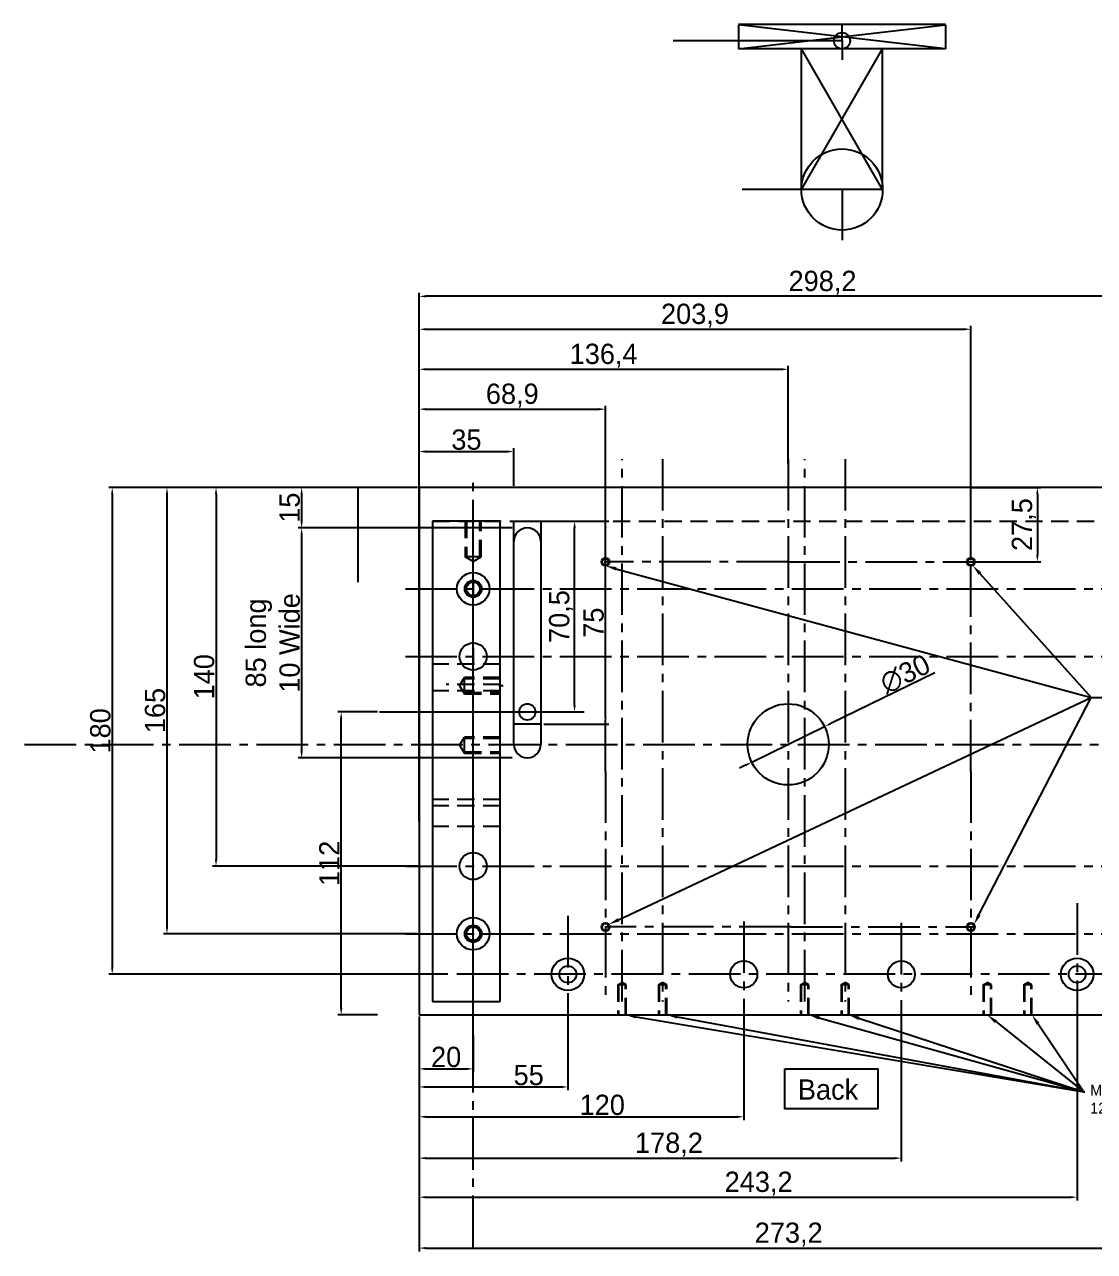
# Model space of a CAD drawing. Header units: millimetres. Extents: x -2438 to 7650, y -2358 to 2460.
# Drawn here: x -1921.8 to -1526.5, y -823.9 to -370.4 of the extents above; entities that cross this region are included whole.
import ezdxf
from ezdxf import colors
from ezdxf.entities.mleader import LeaderData, LeaderLine
from ezdxf.math import Vec2, Vec3

# ---------------------------------------------------------------- set-up
doc = ezdxf.new("R2010")
doc.units = ezdxf.units.MM
doc.linetypes.add('CENTER2', pattern=[28.575, 19.05, -3.175, 3.175, -3.175])
doc.linetypes.add('DASHED2', pattern=[9.525, 6.35, -3.175])
for name, color, linetype in [('Centre', 7, 'CENTER2'), ('Construction', 130, 'Continuous'), ('Dimension', 1, 'Continuous'), ('Hidden small', 140, 'DASHED2')]:
    doc.layers.add(name, color=color, linetype=linetype)
doc.dimstyles.new('ISO-25', dxfattribs={"dimtxt": 7.5, "dimasz": 2.5, "dimexe": 1.25, "dimexo": 0.625, "dimtad": 1, "dimtxsty": 'Standard', "dimcen": 2.5, "dimadec": 0, "dimazin": 0, "dimtfac": 1, "dimtmove": 0, "dimatfit": 3, "dimfxl": 1, "dimarcsym": 0})

# ---------------------------------------------------------------- blocks, each defined once
blk = doc.blocks.new('*D182')
at = {"layer": 'Defpoints', "color": 0, "transparency": 16777216}
for p in [(-1741.03, -556.48), (-1819.44, -641.48), (-1741.03, -641.48)]:
    blk.add_point(p, dxfattribs=at)
at = {"layer": 'Dimension', "color": 0, "lineweight": -2, "transparency": 16777216}
for p, q in [((-1741.66, -556.48), (-1820.69, -556.48)), ((-1819.44, -558.98), (-1819.44, -638.98)), ((-1741.66, -641.48), (-1820.69, -641.48))]:
    blk.add_line(p, q, dxfattribs=at)
at = {"layer": 'Dimension', "color": 0, "transparency": 16777216}
for points in [[(-1819.86, -558.98), (-1819.02, -558.98), (-1819.44, -556.48)], [(-1819.86, -638.98), (-1819.02, -638.98), (-1819.44, -641.48)]]:
    blk.add_solid(points, dxfattribs=at)
at = {"layer": 'Dimension', "color": 0, "transparency": 16777216, "insert": (-1830.07, -598.98), "char_height": 7.5, "attachment_point": 5, "rotation": 90}
blk.add_mtext('85 long\\P10 Wide', dxfattribs=at)
blk = doc.blocks.new('*D183')
at = {"layer": 'Defpoints', "color": 0, "transparency": 16777216}
for p in [(-1776.03, -541.48), (-1819.44, -556.48), (-1741.03, -556.48)]:
    blk.add_point(p, dxfattribs=at)
at = {"layer": 'Dimension', "color": 0, "lineweight": -2, "transparency": 16777216}
for p, q in [((-1776.66, -541.48), (-1820.69, -541.48)), ((-1819.44, -543.98), (-1819.44, -553.98)), ((-1741.66, -556.48), (-1820.69, -556.48))]:
    blk.add_line(p, q, dxfattribs=at)
at = {"layer": 'Dimension', "color": 0, "transparency": 16777216}
for points in [[(-1819.86, -543.98), (-1819.02, -543.98), (-1819.44, -541.48)], [(-1819.86, -553.98), (-1819.02, -553.98), (-1819.44, -556.48)]]:
    blk.add_solid(points, dxfattribs=at)
at = {"layer": 'Dimension', "color": 0, "transparency": 16777216, "insert": (-1823.82, -548.98), "char_height": 7.5, "attachment_point": 5, "rotation": 90}
blk.add_mtext('15', dxfattribs=at)
blk = doc.blocks.new('*D186')
at = {"layer": 'Defpoints', "color": 0, "transparency": 16777216}
for p in [(-1741.03, -528.23), (-1776.03, -541.48), (-1741.03, -541.48)]:
    blk.add_point(p, dxfattribs=at)
at = {"layer": 'Dimension', "color": 0, "lineweight": -2, "transparency": 16777216}
for p, q in [((-1776.03, -540.86), (-1776.03, -526.98)), ((-1773.53, -528.23), (-1743.53, -528.23)), ((-1741.03, -540.86), (-1741.03, -526.98))]:
    blk.add_line(p, q, dxfattribs=at)
at = {"layer": 'Dimension', "color": 0, "transparency": 16777216}
for points in [[(-1773.53, -527.81), (-1773.53, -528.65), (-1776.03, -528.23)], [(-1743.53, -527.81), (-1743.53, -528.65), (-1741.03, -528.23)]]:
    blk.add_solid(points, dxfattribs=at)
at = {"layer": 'Dimension', "color": 0, "transparency": 16777216, "insert": (-1758.53, -523.86), "char_height": 7.5, "attachment_point": 5}
blk.add_mtext('35', dxfattribs=at)
blk = doc.blocks.new('*D187')
at = {"layer": 'Defpoints', "color": 0, "transparency": 16777216}
for p in [(-1707.13, -512.56), (-1776.03, -541.48), (-1707.13, -570.48)]:
    blk.add_point(p, dxfattribs=at)
at = {"layer": 'Dimension', "color": 0, "lineweight": -2, "transparency": 16777216}
for p, q in [((-1776.03, -540.86), (-1776.03, -511.31)), ((-1707.13, -569.86), (-1707.13, -511.31)), ((-1773.53, -512.56), (-1709.63, -512.56))]:
    blk.add_line(p, q, dxfattribs=at)
at = {"layer": 'Dimension', "color": 0, "transparency": 16777216}
for points in [[(-1773.53, -512.15), (-1773.53, -512.98), (-1776.03, -512.56)], [(-1709.63, -512.15), (-1709.63, -512.98), (-1707.13, -512.56)]]:
    blk.add_solid(points, dxfattribs=at)
at = {"layer": 'Dimension', "color": 0, "transparency": 16777216, "insert": (-1741.58, -507.56), "char_height": 7.5, "attachment_point": 5}
blk.add_mtext('68,9', dxfattribs=at)
blk = doc.blocks.new('*D185')
at = {"layer": 'Defpoints', "color": 0, "transparency": 16777216}
for p in [(-1639.63, -497.81), (-1639.63, -533.27), (-1776.03, -665.67)]:
    blk.add_point(p, dxfattribs=at)
at = {"layer": 'Dimension', "color": 0, "lineweight": -2, "transparency": 16777216}
for p, q in [((-1776.03, -665.04), (-1776.03, -496.56)), ((-1773.53, -497.81), (-1642.13, -497.81)), ((-1639.63, -532.65), (-1639.63, -496.56))]:
    blk.add_line(p, q, dxfattribs=at)
at = {"layer": 'Dimension', "color": 0, "transparency": 16777216}
for points in [[(-1773.53, -497.4), (-1773.53, -498.23), (-1776.03, -497.81)], [(-1642.13, -497.4), (-1642.13, -498.23), (-1639.63, -497.81)]]:
    blk.add_solid(points, dxfattribs=at)
at = {"layer": 'Dimension', "color": 0, "transparency": 16777216, "insert": (-1707.83, -492.81), "char_height": 7.5, "attachment_point": 5}
blk.add_mtext('136,4', dxfattribs=at)
blk = doc.blocks.new('*D188')
at = {"layer": 'Defpoints', "color": 0, "transparency": 16777216}
for p in [(-1572.13, -483.01), (-1776.03, -541.48), (-1572.13, -568.98)]:
    blk.add_point(p, dxfattribs=at)
at = {"layer": 'Dimension', "color": 0, "lineweight": -2, "transparency": 16777216}
for p, q in [((-1776.03, -540.86), (-1776.03, -481.76)), ((-1773.53, -483.01), (-1574.63, -483.01)), ((-1572.13, -568.36), (-1572.13, -481.76))]:
    blk.add_line(p, q, dxfattribs=at)
at = {"layer": 'Dimension', "color": 0, "transparency": 16777216}
for points in [[(-1773.53, -482.6), (-1773.53, -483.43), (-1776.03, -483.01)], [(-1574.63, -482.6), (-1574.63, -483.43), (-1572.13, -483.01)]]:
    blk.add_solid(points, dxfattribs=at)
at = {"layer": 'Dimension', "color": 0, "transparency": 16777216, "insert": (-1674.08, -478.01), "char_height": 7.5, "attachment_point": 5}
blk.add_mtext('203,9', dxfattribs=at)
blk = doc.blocks.new('*D190')
at = {"layer": 'Defpoints', "color": 0, "transparency": 16777216}
for p in [(-1776.03, -541.48), (-1851.06, -681.48), (-1776.03, -681.48)]:
    blk.add_point(p, dxfattribs=at)
at = {"layer": 'Dimension', "color": 0, "lineweight": -2, "transparency": 16777216}
for p, q in [((-1776.66, -541.48), (-1852.31, -541.48)), ((-1851.06, -543.98), (-1851.06, -678.98)), ((-1776.66, -681.48), (-1852.31, -681.48))]:
    blk.add_line(p, q, dxfattribs=at)
at = {"layer": 'Dimension', "color": 0, "transparency": 16777216}
for points in [[(-1851.48, -543.98), (-1850.65, -543.98), (-1851.06, -541.48)], [(-1851.48, -678.98), (-1850.65, -678.98), (-1851.06, -681.48)]]:
    blk.add_solid(points, dxfattribs=at)
at = {"layer": 'Dimension', "color": 0, "transparency": 16777216, "insert": (-1855.44, -611.48), "char_height": 7.5, "attachment_point": 5, "rotation": 90}
blk.add_mtext('140', dxfattribs=at)
blk = doc.blocks.new('*D191')
at = {"layer": 'Defpoints', "color": 0, "transparency": 16777216}
for p in [(-1776.03, -541.48), (-1869.19, -706.48), (-1776.03, -706.48)]:
    blk.add_point(p, dxfattribs=at)
at = {"layer": 'Dimension', "color": 0, "lineweight": -2, "transparency": 16777216}
for p, q in [((-1776.66, -541.48), (-1870.44, -541.48)), ((-1869.19, -543.98), (-1869.19, -703.98)), ((-1776.66, -706.48), (-1870.44, -706.48))]:
    blk.add_line(p, q, dxfattribs=at)
at = {"layer": 'Dimension', "color": 0, "transparency": 16777216}
for points in [[(-1869.6, -543.98), (-1868.77, -543.98), (-1869.19, -541.48)], [(-1869.6, -703.98), (-1868.77, -703.98), (-1869.19, -706.48)]]:
    blk.add_solid(points, dxfattribs=at)
at = {"layer": 'Dimension', "color": 0, "transparency": 16777216, "insert": (-1873.56, -623.98), "char_height": 7.5, "attachment_point": 5, "rotation": 90}
blk.add_mtext('165', dxfattribs=at)
blk = doc.blocks.new('*D192')
at = {"layer": 'Defpoints', "color": 0, "transparency": 16777216}
for p in [(-1776.03, -541.48), (-1889.42, -721.48), (-1764.74, -721.48)]:
    blk.add_point(p, dxfattribs=at)
at = {"layer": 'Dimension', "color": 0, "lineweight": -2, "transparency": 16777216}
for p, q in [((-1776.66, -541.48), (-1890.67, -541.48)), ((-1889.42, -543.98), (-1889.42, -718.98)), ((-1765.37, -721.48), (-1890.67, -721.48))]:
    blk.add_line(p, q, dxfattribs=at)
at = {"layer": 'Dimension', "color": 0, "transparency": 16777216}
for points in [[(-1889.84, -543.98), (-1889, -543.98), (-1889.42, -541.48)], [(-1889.84, -718.98), (-1889, -718.98), (-1889.42, -721.48)]]:
    blk.add_solid(points, dxfattribs=at)
at = {"layer": 'Dimension', "color": 0, "transparency": 16777216, "insert": (-1893.79, -631.48), "char_height": 7.5, "attachment_point": 5, "rotation": 90}
blk.add_mtext('180', dxfattribs=at)
blk = doc.blocks.new('*D193')
at = {"layer": 'Defpoints', "color": 0, "transparency": 16777216}
for p in [(-1776.03, -736.48), (-1721.03, -736.48), (-1721.03, -763.12)]:
    blk.add_point(p, dxfattribs=at)
at = {"layer": 'Dimension', "color": 0, "lineweight": -2, "transparency": 16777216}
for p, q in [((-1776.03, -737.11), (-1776.03, -764.37)), ((-1721.03, -737.11), (-1721.03, -764.37)), ((-1773.53, -763.12), (-1723.53, -763.12))]:
    blk.add_line(p, q, dxfattribs=at)
at = {"layer": 'Dimension', "color": 0, "transparency": 16777216}
for points in [[(-1773.53, -762.7), (-1773.53, -763.54), (-1776.03, -763.12)], [(-1723.53, -762.7), (-1723.53, -763.54), (-1721.03, -763.12)]]:
    blk.add_solid(points, dxfattribs=at)
at = {"layer": 'Dimension', "color": 0, "transparency": 16777216, "insert": (-1735.52, -758.75), "char_height": 7.5, "attachment_point": 5}
blk.add_mtext('55', dxfattribs=at)
blk = doc.blocks.new('*D194')
at = {"layer": 'Defpoints', "color": 0, "transparency": 16777216}
for p in [(-1776.03, -736.48), (-1656.03, -736.48), (-1656.03, -774.16)]:
    blk.add_point(p, dxfattribs=at)
at = {"layer": 'Dimension', "color": 0, "lineweight": -2, "transparency": 16777216}
for p, q in [((-1776.03, -737.11), (-1776.03, -775.41)), ((-1656.03, -737.11), (-1656.03, -775.41)), ((-1773.53, -774.16), (-1658.53, -774.16))]:
    blk.add_line(p, q, dxfattribs=at)
at = {"layer": 'Dimension', "color": 0, "transparency": 16777216}
for points in [[(-1773.53, -773.74), (-1773.53, -774.58), (-1776.03, -774.16)], [(-1658.53, -773.74), (-1658.53, -774.58), (-1656.03, -774.16)]]:
    blk.add_solid(points, dxfattribs=at)
at = {"layer": 'Dimension', "color": 0, "transparency": 16777216, "insert": (-1708.33, -769.79), "char_height": 7.5, "attachment_point": 5}
blk.add_mtext('120', dxfattribs=at)
blk = doc.blocks.new('*D195')
at = {"layer": 'Defpoints', "color": 0, "transparency": 16777216}
for p in [(-1776.03, -736.48), (-1597.83, -736.48), (-1597.83, -789.45)]:
    blk.add_point(p, dxfattribs=at)
at = {"layer": 'Dimension', "color": 0, "lineweight": -2, "transparency": 16777216}
for p, q in [((-1776.03, -737.11), (-1776.03, -790.7)), ((-1597.83, -737.11), (-1597.83, -790.7)), ((-1773.53, -789.45), (-1600.33, -789.45))]:
    blk.add_line(p, q, dxfattribs=at)
at = {"layer": 'Dimension', "color": 0, "transparency": 16777216}
for points in [[(-1773.53, -789.03), (-1773.53, -789.86), (-1776.03, -789.45)], [(-1600.33, -789.03), (-1600.33, -789.86), (-1597.83, -789.45)]]:
    blk.add_solid(points, dxfattribs=at)
at = {"layer": 'Dimension', "color": 0, "transparency": 16777216, "insert": (-1683.69, -784.45), "char_height": 7.5, "attachment_point": 5}
blk.add_mtext('178,2', dxfattribs=at)
blk = doc.blocks.new('*D196')
at = {"layer": 'Defpoints', "color": 0, "transparency": 16777216}
for p in [(-1776.03, -736.48), (-1532.83, -736.48), (-1532.83, -803.88)]:
    blk.add_point(p, dxfattribs=at)
at = {"layer": 'Dimension', "color": 0, "lineweight": -2, "transparency": 16777216}
for p, q in [((-1776.03, -737.11), (-1776.03, -805.13)), ((-1532.83, -737.11), (-1532.83, -805.13)), ((-1773.53, -803.88), (-1535.33, -803.88))]:
    blk.add_line(p, q, dxfattribs=at)
at = {"layer": 'Dimension', "color": 0, "transparency": 16777216}
for points in [[(-1773.53, -803.47), (-1773.53, -804.3), (-1776.03, -803.88)], [(-1535.33, -803.47), (-1535.33, -804.3), (-1532.83, -803.88)]]:
    blk.add_solid(points, dxfattribs=at)
at = {"layer": 'Dimension', "color": 0, "transparency": 16777216, "insert": (-1650.55, -798.88), "char_height": 7.5, "attachment_point": 5}
blk.add_mtext('243,2', dxfattribs=at)
blk = doc.blocks.new('*D199')
at = {"layer": 'Defpoints', "color": 0, "transparency": 16777216}
for p in [(-1776.03, -736.48), (-1756.03, -743.5), (-1756.03, -756.45)]:
    blk.add_point(p, dxfattribs=at)
at = {"layer": 'Dimension', "color": 0, "lineweight": -2, "transparency": 16777216}
for p, q in [((-1776.03, -737.11), (-1776.03, -757.7)), ((-1756.03, -744.13), (-1756.03, -757.7)), ((-1773.53, -756.45), (-1758.53, -756.45))]:
    blk.add_line(p, q, dxfattribs=at)
at = {"layer": 'Dimension', "color": 0, "transparency": 16777216}
for points in [[(-1773.53, -756.03), (-1773.53, -756.86), (-1776.03, -756.45)], [(-1758.53, -756.03), (-1758.53, -756.86), (-1756.03, -756.45)]]:
    blk.add_solid(points, dxfattribs=at)
at = {"layer": 'Dimension', "color": 0, "transparency": 16777216, "insert": (-1766.03, -752.07), "char_height": 7.5, "attachment_point": 5}
blk.add_mtext('20', dxfattribs=at)
blk = doc.blocks.new('*D200')
at = {"layer": 'Defpoints', "color": 0, "transparency": 16777216}
for p in [(-1776.03, -736.48), (-1502.83, -736.48), (-1502.83, -822.69)]:
    blk.add_point(p, dxfattribs=at)
at = {"layer": 'Dimension', "color": 0, "lineweight": -2, "transparency": 16777216}
for p, q in [((-1776.03, -737.11), (-1776.03, -823.94)), ((-1502.83, -737.11), (-1502.83, -823.94)), ((-1773.53, -822.69), (-1505.33, -822.69))]:
    blk.add_line(p, q, dxfattribs=at)
at = {"layer": 'Dimension', "color": 0, "transparency": 16777216}
for points in [[(-1773.53, -822.27), (-1773.53, -823.11), (-1776.03, -822.69)], [(-1505.33, -822.27), (-1505.33, -823.11), (-1502.83, -822.69)]]:
    blk.add_solid(points, dxfattribs=at)
at = {"layer": 'Dimension', "color": 0, "transparency": 16777216, "insert": (-1639.43, -817.69), "char_height": 7.5, "attachment_point": 5}
blk.add_mtext('273,2', dxfattribs=at)
blk = doc.blocks.new('*D201')
at = {"layer": 'Defpoints', "color": 0, "transparency": 16777216}
for p in [(-1626.16, -629.9), (-1653.11, -643.07)]:
    blk.add_point(p, dxfattribs=at)
at = {"layer": 'Dimension', "color": 0, "lineweight": -2, "transparency": 16777216}
for p, q in [((-1585.49, -610.01), (-1623.91, -628.8)), ((-1653.11, -643.07), (-1626.16, -629.9)), ((-1655.35, -644.17), (-1657.6, -645.27))]:
    blk.add_line(p, q, dxfattribs=at)
at = {"layer": 'Dimension', "color": 0, "transparency": 16777216}
for points in [[(-1624.09, -628.42), (-1623.73, -629.17), (-1626.16, -629.9)], [(-1655.54, -643.8), (-1655.17, -644.55), (-1653.11, -643.07)]]:
    blk.add_solid(points, dxfattribs=at)
at = {"layer": 'Dimension', "color": 0, "transparency": 16777216, "insert": (-1596.4, -610.47), "char_height": 7.5, "attachment_point": 5, "rotation": 26.0582}
blk.add_mtext('∅30', dxfattribs=at)
blk = doc.blocks.new('*D228')
at = {"layer": 'Construction', "color": 0, "lineweight": -2, "transparency": 16777216}
for p, q in [((-1791.34, -624.48), (-1806.06, -624.48)), ((-1804.81, -733.98), (-1804.81, -626.98)), ((-1791.34, -736.48), (-1806.06, -736.48))]:
    blk.add_line(p, q, dxfattribs=at)
at = {"layer": 'Construction', "color": 0, "transparency": 16777216}
for points in [[(-1805.23, -626.98), (-1804.4, -626.98), (-1804.81, -624.48)], [(-1805.23, -733.98), (-1804.4, -733.98), (-1804.81, -736.48)]]:
    blk.add_solid(points, dxfattribs=at)
at = {"layer": 'Defpoints', "color": 0, "transparency": 16777216}
for p in [(-1804.81, -624.48), (-1790.71, -624.48), (-1790.71, -736.48)]:
    blk.add_point(p, dxfattribs=at)
at = {"layer": 'Construction', "color": 0, "transparency": 16777216, "insert": (-1809.19, -680.48), "char_height": 7.5, "attachment_point": 5, "rotation": 90}
blk.add_mtext('112', dxfattribs=at)
blk = doc.blocks.new('*D229')
at = {"layer": 'Construction', "color": 0, "lineweight": -2, "transparency": 16777216}
for p, q in [((-1730.41, -553.98), (-1717.32, -553.98)), ((-1718.57, -621.98), (-1718.57, -556.48)), ((-1730.41, -624.48), (-1717.32, -624.48))]:
    blk.add_line(p, q, dxfattribs=at)
at = {"layer": 'Construction', "color": 0, "transparency": 16777216}
for points in [[(-1718.99, -556.48), (-1718.15, -556.48), (-1718.57, -553.98)], [(-1718.99, -621.98), (-1718.15, -621.98), (-1718.57, -624.48)]]:
    blk.add_solid(points, dxfattribs=at)
at = {"layer": 'Defpoints', "color": 0, "transparency": 16777216}
for p in [(-1731.03, -553.98), (-1718.57, -553.98), (-1731.03, -624.48)]:
    blk.add_point(p, dxfattribs=at)
at = {"layer": 'Construction', "color": 0, "transparency": 16777216, "insert": (-1723.57, -589.23), "char_height": 7.5, "attachment_point": 5, "rotation": 90}
blk.add_mtext('70,5', dxfattribs=at)
blk = doc.blocks.new('*D230')
at = {"layer": 'Construction', "color": 0, "lineweight": -2, "transparency": 16777216}
for p, q in [((-1729.91, -553.98), (-1705.88, -553.98)), ((-1707.13, -626.48), (-1707.13, -556.48)), ((-1729.91, -628.98), (-1705.88, -628.98))]:
    blk.add_line(p, q, dxfattribs=at)
at = {"layer": 'Construction', "color": 0, "transparency": 16777216}
for points in [[(-1707.55, -556.48), (-1706.72, -556.48), (-1707.13, -553.98)], [(-1707.55, -626.48), (-1706.72, -626.48), (-1707.13, -628.98)]]:
    blk.add_solid(points, dxfattribs=at)
at = {"layer": 'Defpoints', "color": 0, "transparency": 16777216}
for p in [(-1730.53, -553.98), (-1707.13, -553.98), (-1730.53, -628.98)]:
    blk.add_point(p, dxfattribs=at)
at = {"layer": 'Construction', "color": 0, "transparency": 16777216, "insert": (-1711.51, -591.48), "char_height": 7.5, "attachment_point": 5, "rotation": 90}
blk.add_mtext('75', dxfattribs=at)
blk = doc.blocks.new('*D260')
at = {"color": 0, "lineweight": -2, "transparency": 16777216}
for p, q in [((-1572.51, -541.48), (-1546.3, -541.48)), ((-1547.55, -543.98), (-1547.55, -566.48)), ((-1571.51, -568.98), (-1546.3, -568.98))]:
    blk.add_line(p, q, dxfattribs=at)
at = {"color": 0, "transparency": 16777216}
for points in [[(-1547.97, -543.98), (-1547.14, -543.98), (-1547.55, -541.48)], [(-1547.97, -566.48), (-1547.14, -566.48), (-1547.55, -568.98)]]:
    blk.add_solid(points, dxfattribs=at)
at = {"layer": 'Defpoints', "color": 0, "transparency": 16777216}
for p in [(-1573.13, -541.48), (-1572.13, -568.98), (-1547.55, -568.98)]:
    blk.add_point(p, dxfattribs=at)
at = {"color": 0, "transparency": 16777216, "insert": (-1552.55, -555.23), "char_height": 7.5, "attachment_point": 5, "rotation": 90}
blk.add_mtext('27,5', dxfattribs=at)
blk = doc.blocks.new('*D299')
at = {"color": 0, "lineweight": -2, "transparency": 16777216}
for p, q in [((-1776.03, -540.86), (-1776.03, -469.59)), ((-1480.33, -470.84), (-1773.53, -470.84)), ((-1477.83, -540.86), (-1477.83, -469.59))]:
    blk.add_line(p, q, dxfattribs=at)
at = {"color": 0, "transparency": 16777216}
for points in [[(-1773.53, -470.42), (-1773.53, -471.26), (-1776.03, -470.84)], [(-1480.33, -470.42), (-1480.33, -471.26), (-1477.83, -470.84)]]:
    blk.add_solid(points, dxfattribs=at)
at = {"layer": 'Defpoints', "color": 0, "transparency": 16777216}
for p in [(-1776.03, -470.84), (-1776.03, -541.48), (-1477.83, -541.48)]:
    blk.add_point(p, dxfattribs=at)
at = {"color": 0, "transparency": 16777216, "insert": (-1626.93, -465.84), "char_height": 7.5, "attachment_point": 5}
blk.add_mtext('298,2', dxfattribs=at)

msp = doc.modelspace()

# ---------------------------------------------------------------- linework, layer by layer
for p, q in [((-1477.832, -541.484), (-1776.032, -541.484)), ((-1776.032, -541.484), (-1776.032, -736.484)), ((-1776.032, -736.484), (-1477.832, -736.484))]:
    msp.add_line(p, q)
at = {"color": 6}
for p, q in [((-1746.032, -553.984), (-1771.032, -553.984)), ((-1771.032, -553.984), (-1771.032, -731.484)), ((-1746.032, -731.484), (-1746.032, -553.984)), ((-1771.032, -731.484), (-1746.032, -731.484))]:
    msp.add_line(p, q, dxfattribs=at)
for points in [[(-1741.032, -636.484), (-1741.032, -561.484)], [(-1731.032, -561.484), (-1731.032, -636.484)]]:
    msp.add_lwpolyline(points)
for centre, radius in [((-1707.132, -568.984), 1.5), ((-1707.132, -568.984), 1.25), ((-1572.132, -568.984), 1.5), ((-1572.132, -568.984), 1.25), ((-1756.032, -578.984), 6), ((-1756.032, -578.984), 3.125), ((-1756.032, -603.984), 5), ((-1639.632, -636.484), 15), ((-1756.032, -681.484), 5), ((-1756.032, -706.484), 6), ((-1707.132, -703.984), 1.5), ((-1707.132, -703.984), 1.25), ((-1572.132, -703.984), 1.5), ((-1572.132, -703.984), 1.25), ((-1756.032, -706.484), 3.125), ((-1721.032, -721.484), 6), ((-1656.032, -721.484), 5), ((-1597.832, -721.484), 5), ((-1532.832, -721.484), 6), ((-1721.032, -721.484), 3.125), ((-1532.832, -721.484), 3.125)]:
    msp.add_circle(centre, radius)
for centre, radius in [((-1756.032, -578.984), 3), ((-1756.032, -578.984), 2.5), ((-1756.032, -603.984), 5), ((-1756.032, -681.484), 5), ((-1756.032, -706.484), 3), ((-1756.032, -706.484), 2.5)]:
    msp.add_circle(centre, radius, dxfattribs=at)
for centre, start, end in [((-1736.032, -561.484), 0, 180), ((-1736.032, -636.484), 180, 0)]:
    msp.add_arc(centre, 5, start, end)
at = {"layer": 'Centre'}
for p, q in [((-1707.132, -646.484), (-1707.132, -530.991)), ((-1701.032, -731.484), (-1701.032, -530.991)), ((-1686.032, -530.991), (-1686.032, -731.484)), ((-1639.632, -530.991), (-1639.632, -731.484)), ((-1633.532, -731.484), (-1633.532, -530.991)), ((-1618.532, -530.991), (-1618.532, -731.484)), ((-1572.132, -646.484), (-1572.132, -530.991)), ((-1756.032, -822.322), (-1756.032, -539.82)), ((-1639.632, -568.984), (-1707.632, -568.984)), ((-1639.632, -568.984), (-1571.632, -568.984)), ((-1781.105, -578.984), (-1487.869, -578.984)), ((-1781.105, -603.984), (-1487.869, -603.984)), ((-1921.822, -636.484), (-1372.028, -636.484)), ((-1707.132, -646.484), (-1707.132, -731.484)), ((-1572.132, -646.484), (-1572.132, -731.484)), ((-1781.105, -681.484), (-1487.869, -681.484)), ((-1532.832, -695.237), (-1532.832, -747.732)), ((-1721.032, -699.916), (-1721.032, -752.411)), ((-1656.032, -701.938), (-1656.032, -754.433)), ((-1597.832, -702.445), (-1597.832, -754.94)), ((-1781.105, -706.484), (-1487.869, -706.484)), ((-1638.632, -703.984), (-1706.632, -703.984)), ((-1638.632, -703.984), (-1570.632, -703.984)), ((-1485.854, -721.484), (-1764.745, -721.484))]:
    msp.add_line(p, q, dxfattribs=at)
at = {"layer": 'Centre', "color": 6}
for p, q in [((-1756.032, -753.086), (-1756.032, -546.8)), ((-1756.032, -575.984), (-1756.032, -581.984)), ((-1756.032, -600.984), (-1756.032, -606.984)), ((-1756.032, -684.484), (-1756.032, -678.484)), ((-1756.032, -709.484), (-1756.032, -703.484))]:
    msp.add_line(p, q, dxfattribs=at)
at = {"layer": 'Construction'}
for p, q in [((-1581.46, -370.368), (-1657.998, -370.368)), ((-1657.998, -370.527), (-1657.998, -379.368)), ((-1657.998, -379.368), (-1581.46, -370.527)), ((-1581.46, -379.368), (-1657.998, -370.527)), ((-1619.729, -376.368), (-1619.729, -370.368)), ((-1581.46, -370.527), (-1581.46, -379.368)), ((-1619.729, -376.368), (-1682.109, -376.368)), ((-1619.729, -376.368), (-1619.729, -383.402)), ((-1581.46, -379.368), (-1657.998, -379.368)), ((-1634.729, -431.368), (-1634.729, -379.368)), ((-1634.729, -431.368), (-1604.729, -379.368)), ((-1604.729, -431.368), (-1634.729, -379.368)), ((-1604.729, -431.368), (-1604.729, -379.368)), ((-1604.729, -431.368), (-1656.636, -431.368)), ((-1619.729, -431.368), (-1619.729, -450.103)), ((-1798.674, -541.484), (-1798.674, -576.484)), ((-1790.713, -624.484), (-1715.04, -624.484))]:
    msp.add_line(p, q, dxfattribs=at)
msp.add_lwpolyline([(-1741.032, -553.984), (-1731.032, -553.984), (-1731.032, -628.984), (-1741.032, -628.984)], close=True, dxfattribs=at)
for centre, radius in [((-1619.729, -376.368), 3), ((-1619.729, -431.368), 15), ((-1736.032, -624.484), 3)]:
    msp.add_circle(centre, radius, dxfattribs=at)
at = {"layer": 'Dimension'}
msp.add_lwpolyline([(-1640.869, -756.424), (-1606.521, -756.424), (-1606.521, -771.224), (-1640.869, -771.224)], close=True, dxfattribs=at)
at = {"layer": 'Hidden small'}
for p, q in [((-1771.032, -553.984), (-1482.832, -553.984)), ((-1702.532, -725.35), (-1701.032, -724.484)), ((-1702.532, -725.35), (-1702.532, -736.484)), ((-1699.532, -725.358), (-1702.532, -725.358)), ((-1702.282, -725.358), (-1702.282, -736.484)), ((-1699.532, -725.35), (-1701.032, -724.484)), ((-1699.782, -736.484), (-1699.782, -725.358)), ((-1699.532, -736.484), (-1699.532, -725.35)), ((-1687.532, -725.35), (-1686.032, -724.484)), ((-1687.532, -725.35), (-1687.532, -736.484)), ((-1684.532, -725.358), (-1687.532, -725.358)), ((-1687.282, -725.358), (-1687.282, -736.484)), ((-1684.532, -725.35), (-1686.032, -724.484)), ((-1684.782, -736.484), (-1684.782, -725.358)), ((-1684.532, -736.484), (-1684.532, -725.35)), ((-1635.032, -725.35), (-1633.532, -724.484)), ((-1635.032, -725.35), (-1635.032, -736.484)), ((-1632.032, -725.358), (-1635.032, -725.358)), ((-1634.782, -725.358), (-1634.782, -736.484)), ((-1632.032, -725.35), (-1633.532, -724.484)), ((-1632.282, -736.484), (-1632.282, -725.358)), ((-1632.032, -736.484), (-1632.032, -725.35)), ((-1620.032, -725.35), (-1618.532, -724.484)), ((-1620.032, -725.35), (-1620.032, -736.484)), ((-1617.032, -725.358), (-1620.032, -725.358)), ((-1619.782, -725.358), (-1619.782, -736.484)), ((-1617.032, -725.35), (-1618.532, -724.484)), ((-1617.282, -736.484), (-1617.282, -725.358)), ((-1617.032, -736.484), (-1617.032, -725.35)), ((-1567.532, -725.35), (-1566.032, -724.484)), ((-1567.532, -725.35), (-1567.532, -736.484)), ((-1564.532, -725.358), (-1567.532, -725.358)), ((-1567.282, -725.358), (-1567.282, -736.484)), ((-1564.532, -725.35), (-1566.032, -724.484)), ((-1564.782, -736.484), (-1564.782, -725.358)), ((-1564.532, -736.484), (-1564.532, -725.35)), ((-1552.532, -725.35), (-1551.032, -724.484)), ((-1552.532, -725.35), (-1552.532, -736.484)), ((-1549.532, -725.358), (-1552.532, -725.358)), ((-1552.282, -725.358), (-1552.282, -736.484)), ((-1549.532, -725.35), (-1551.032, -724.484)), ((-1549.782, -736.484), (-1549.782, -725.358)), ((-1549.532, -736.484), (-1549.532, -725.35)), ((-1702.532, -736.484), (-1699.532, -736.484)), ((-1687.532, -736.484), (-1684.532, -736.484)), ((-1635.032, -736.484), (-1632.032, -736.484)), ((-1620.032, -736.484), (-1617.032, -736.484)), ((-1567.532, -736.484), (-1564.532, -736.484)), ((-1552.532, -736.484), (-1549.532, -736.484))]:
    msp.add_line(p, q, dxfattribs=at)
at = {"layer": 'Hidden small', "color": 6}
for p, q in [((-1759.032, -553.927), (-1759.032, -567.195)), ((-1758.532, -553.927), (-1758.532, -567.195)), ((-1753.532, -567.195), (-1753.532, -553.927)), ((-1753.032, -567.195), (-1753.032, -553.927)), ((-1756.032, -568.927), (-1759.032, -567.195)), ((-1753.032, -567.195), (-1759.032, -567.195)), ((-1756.032, -568.927), (-1753.032, -567.195)), ((-1746.032, -606.784), (-1771.032, -606.784)), ((-1761.032, -614.784), (-1759.3, -611.784)), ((-1759.3, -617.784), (-1759.3, -611.784)), ((-1746.032, -612.284), (-1759.3, -612.284)), ((-1746.032, -616.746), (-1771.032, -616.746)), ((-1746.032, -614.396), (-1766.032, -614.396)), ((-1761.032, -614.784), (-1759.3, -617.784)), ((-1745.004, -614.784), (-1746.529, -614.784)), ((-1759.3, -617.284), (-1746.032, -617.284)), ((-1761.032, -636.784), (-1759.3, -633.784)), ((-1759.3, -639.784), (-1759.3, -633.784)), ((-1746.032, -634.284), (-1759.3, -634.284)), ((-1761.032, -636.784), (-1759.3, -639.784)), ((-1759.3, -639.284), (-1746.032, -639.284)), ((-1746.032, -656.823), (-1771.032, -656.823)), ((-1746.032, -659.173), (-1771.032, -659.173)), ((-1746.032, -666.784), (-1771.032, -666.784))]:
    msp.add_line(p, q, dxfattribs=at)
for points in [[(-1759.3, -617.784), (-1746.032, -617.784), (-1746.032, -611.784), (-1759.3, -611.784)], [(-1759.3, -639.784), (-1746.032, -639.784), (-1746.032, -633.784), (-1759.3, -633.784)]]:
    msp.add_lwpolyline(points, dxfattribs=at)

# ---------------------------------------------------------------- texts
at = {"layer": 'Dimension', "insert": (-1636.049, -760.324), "char_height": 7.5, "attachment_point": 1}
msp.add_mtext_dynamic_manual_height_columns('Back', width=38.54368, gutter_width=12.5, heights=[0], dxfattribs=at)

# ---------------------------------------------------------------- dimensions: what is measured, and where the dimension line sits
dim = msp.add_linear_dim(base=(-1776.032, -470.84), p1=(-1477.832, -541.484), p2=(-1776.032, -541.484), dimstyle='ISO-25')
dim.commit()
dim.dimension.update_dxf_attribs({"geometry": '*D299', "text_midpoint": (-1626.932, -465.84)})
at = {"color": 1}
dim = msp.add_linear_dim(base=(-1547.554, -568.984), p1=(-1573.132, -541.484), p2=(-1572.132, -568.984), angle=90, dimstyle='ISO-25', dxfattribs=at)
dim.commit()
dim.dimension.update_dxf_attribs({"geometry": '*D260', "text_midpoint": (-1552.554, -555.234)})
at = {"layer": 'Construction'}
for base, p1, p2, picture, middle in [((-1718.57, -553.984), (-1731.032, -624.484), (-1731.032, -553.984), '*D229', (-1723.57, -589.234)), ((-1707.132, -553.984), (-1730.532, -628.984), (-1730.532, -553.984), '*D230', (-1711.507, -591.484)), ((-1804.814, -624.484), (-1790.713, -736.484), (-1790.713, -624.484), '*D228', (-1809.189, -680.484))]:
    dim = msp.add_linear_dim(base=base, p1=p1, p2=p2, angle=90, dimstyle='ISO-25', dxfattribs=at)
    dim.commit()
    dim.dimension.update_dxf_attribs({"geometry": picture, "text_midpoint": middle})
at = {"layer": 'Dimension'}
for base, p1, p2, picture, middle in [((-1572.132, -483.014), (-1776.032, -541.484), (-1572.132, -568.984), '*D188', (-1674.082, -478.014)), ((-1639.632, -497.814), (-1776.032, -665.666), (-1639.632, -533.271), '*D185', (-1707.832, -492.814)), ((-1707.132, -512.563), (-1776.032, -541.484), (-1707.132, -570.484), '*D187', (-1741.582, -507.563)), ((-1741.032, -528.231), (-1776.032, -541.484), (-1741.032, -541.484), '*D186', (-1758.532, -523.856)), ((-1756.032, -756.447), (-1776.032, -736.484), (-1756.032, -743.504), '*D199', (-1766.032, -752.072)), ((-1502.832, -822.69), (-1776.032, -736.484), (-1502.832, -736.484), '*D200', (-1639.432, -817.69))]:
    dim = msp.add_linear_dim(base=base, p1=p1, p2=p2, dimstyle='ISO-25', dxfattribs=at)
    dim.commit()
    dim.dimension.update_dxf_attribs({"geometry": picture, "text_midpoint": middle})
for base, p2, picture, middle in [((-1889.419, -721.484), (-1764.745, -721.484), '*D192', (-1893.794, -631.484)), ((-1869.187, -706.484), (-1776.032, -706.484), '*D191', (-1873.562, -623.984)), ((-1851.063, -681.484), (-1776.032, -681.484), '*D190', (-1855.438, -611.484)), ((-1819.441, -556.484), (-1741.032, -556.484), '*D183', (-1823.816, -548.984))]:
    dim = msp.add_linear_dim(base=base, p1=(-1776.032, -541.484), p2=p2, angle=90, dimstyle='ISO-25', dxfattribs=at)
    dim.commit()
    dim.dimension.update_dxf_attribs({"geometry": picture, "text_midpoint": middle})
dim = msp.add_linear_dim(base=(-1819.441, -641.484), p1=(-1741.032, -556.484), p2=(-1741.032, -641.484), angle=90, text='<> long\\P10 Wide', dimstyle='ISO-25', dxfattribs=at)
dim.commit()
dim.dimension.update_dxf_attribs({"geometry": '*D182', "text_midpoint": (-1830.066, -598.984)})
dim = msp.add_diameter_dim_2p(p1=(-1653.557, -643.293), p2=(-1625.708, -629.675), dimstyle='ISO-25', dxfattribs=at)
dim.commit()
dim.dimension.update_dxf_attribs({"geometry": '*D201', "text_midpoint": (-1594.477, -614.404), "dimtype": 163})
for base, p2, picture, middle in [((-1721.032, -763.121), (-1721.032, -736.484), '*D193', (-1735.519, -763.121)), ((-1656.032, -774.161), (-1656.032, -736.484), '*D194', (-1708.329, -774.161)), ((-1597.832, -789.447), (-1597.832, -736.484), '*D195', (-1683.687, -789.447)), ((-1532.832, -803.883), (-1532.832, -736.484), '*D196', (-1650.549, -803.883))]:
    dim = msp.add_linear_dim(base=base, p1=(-1776.032, -736.484), p2=p2, dimstyle='ISO-25', dxfattribs=at)
    dim.commit()
    dim.dimension.update_dxf_attribs({"geometry": picture, "text_midpoint": middle, "dimtype": 160})

# ---------------------------------------------------------------- leaders
ml = msp.add_multileader_mtext('Standard', dxfattribs=at)
ml.set_content('M3', color=256)
ml.set_leader_properties()
ml.build(insert=Vec2(0, 0))
ml.multileader.update_dxf_attribs({"text_right_attachment_type": 6, "dogleg_length": 0.36})
ctx = ml.context
ctx.base_point, ctx.char_height, ctx.plane_origin = Vec3(-1468.379, -619.133), 7, Vec3(-1707.632, -569.984)
ctx.right_attachment = 6
notes = []
notes.append((ctx, [(0, (1, 1, 0), (-1527.613, -619.133), (1, 0), 59.234, [(0, [(-1707.132, -570.484)], 0, [])])]))
ctx.mtext.insert, ctx.mtext.flow_direction = Vec3(-1466.379, -615.633), 5
ml = msp.add_multileader_mtext('Standard', dxfattribs=at)
ml.set_content('', color=256)
ml.set_leader_properties()
ml.build(insert=Vec2(0, 0))
ml.multileader.update_dxf_attribs({"text_right_attachment_type": 6, "dogleg_length": 0.36})
ctx = ml.context
ctx.base_point, ctx.plane_origin = Vec3(-1527.253, -619.133), Vec3(-1570.958, -569.824)
ctx.right_attachment = 6
notes.append((ctx, [(0, (1, 1, 0), (-1527.613, -619.133), (1, 0), 0.36, [(0, [(-1571.458, -570.324)], 0, [])])]))
ctx.mtext.insert, ctx.mtext.flow_direction = Vec3(-1525.253, -617.133), 5
ml = msp.add_multileader_mtext('Standard', dxfattribs=at)
ml.set_content('', color=256)
ml.set_leader_properties()
ml.build(insert=Vec2(0, 0))
ml.multileader.update_dxf_attribs({"text_right_attachment_type": 6, "dogleg_length": 0.36})
ctx = ml.context
ctx.base_point, ctx.plane_origin = Vec3(-1527.253, -619.133), Vec3(-1706.47, -703.536)
ctx.right_attachment = 6
notes.append((ctx, [(0, (1, 1, 0), (-1527.613, -619.133), (1, 0), 0.36, [(0, [(-1705.97, -703.036)], 0, [])])]))
ctx.mtext.insert, ctx.mtext.flow_direction = Vec3(-1525.253, -617.133), 5
ml = msp.add_multileader_mtext('Standard', dxfattribs=at)
ml.set_content('', color=256)
ml.set_leader_properties()
ml.build(insert=Vec2(0, 0))
ml.multileader.update_dxf_attribs({"text_right_attachment_type": 6, "dogleg_length": 0.36})
ctx = ml.context
ctx.base_point, ctx.plane_origin = Vec3(-1527.253, -619.133), Vec3(-1570.458, -703.551)
ctx.right_attachment = 6
notes.append((ctx, [(0, (1, 1, 0), (-1527.613, -619.133), (1, 0), 0.36, [(0, [(-1570.958, -703.051)], 0, [])])]))
ctx.mtext.insert, ctx.mtext.flow_direction = Vec3(-1525.253, -617.133), 5
ml = msp.add_multileader_mtext('Standard', dxfattribs=at)
ml.set_content('M3\\P12 Deep', color=256)
ml.set_leader_properties()
ml.build(insert=Vec2(0, 0))
ml.multileader.update_dxf_attribs({"text_right_attachment_type": 6, "dogleg_length": 0.36})
ctx = ml.context
ctx.base_point, ctx.plane_origin = Vec3(-1530.039, -764.963), Vec3(-1699.782, -736.484)
ctx.right_attachment = 6
notes.append((ctx, [(0, (1, 1, 0), (-1530.399, -764.963), (1, 0), 0.36, [(0, [(-1699.782, -736.484)], 0, [])])]))
ctx.mtext.insert, ctx.mtext.flow_direction = Vec3(-1528.039, -762.297), 5
ml = msp.add_multileader_mtext('Standard', dxfattribs=at)
ml.set_content('', color=256)
ml.set_leader_properties()
ml.build(insert=Vec2(0, 0))
ml.multileader.update_dxf_attribs({"text_right_attachment_type": 6, "dogleg_length": 0.36})
ctx = ml.context
ctx.base_point, ctx.plane_origin = Vec3(-1530.039, -764.963), Vec3(-1684.532, -736.484)
ctx.right_attachment = 6
notes.append((ctx, [(0, (1, 1, 0), (-1530.399, -764.963), (1, 0), 0.36, [(0, [(-1684.532, -736.484)], 0, [])])]))
ctx.mtext.insert, ctx.mtext.flow_direction = Vec3(-1528.039, -762.963), 5
ml = msp.add_multileader_mtext('Standard', dxfattribs=at)
ml.set_content('', color=256)
ml.set_leader_properties()
ml.build(insert=Vec2(0, 0))
ml.multileader.update_dxf_attribs({"text_right_attachment_type": 6, "dogleg_length": 0.36})
ctx = ml.context
ctx.base_point, ctx.plane_origin = Vec3(-1530.039, -764.963), Vec3(-1632.032, -736.484)
ctx.right_attachment = 6
notes.append((ctx, [(0, (1, 1, 0), (-1530.399, -764.963), (1, 0), 0.36, [(0, [(-1632.032, -736.484)], 0, [])])]))
ctx.mtext.insert, ctx.mtext.flow_direction = Vec3(-1528.039, -762.963), 5
ml = msp.add_multileader_mtext('Standard', dxfattribs=at)
ml.set_content('', color=256)
ml.set_leader_properties()
ml.build(insert=Vec2(0, 0))
ml.multileader.update_dxf_attribs({"text_right_attachment_type": 6, "dogleg_length": 0.36})
ctx = ml.context
ctx.base_point, ctx.plane_origin = Vec3(-1530.039, -764.963), Vec3(-1617.282, -736.484)
ctx.right_attachment = 6
notes.append((ctx, [(0, (1, 1, 0), (-1530.399, -764.963), (1, 0), 0.36, [(0, [(-1617.282, -736.484)], 0, [])])]))
ctx.mtext.insert, ctx.mtext.flow_direction = Vec3(-1528.039, -762.963), 5
ml = msp.add_multileader_mtext('Standard', dxfattribs=at)
ml.set_content('', color=256)
ml.set_leader_properties()
ml.build(insert=Vec2(0, 0))
ml.multileader.update_dxf_attribs({"text_right_attachment_type": 6, "dogleg_length": 0.36})
ctx = ml.context
ctx.base_point, ctx.plane_origin = Vec3(-1530.039, -764.963), Vec3(-1566.032, -736.484)
ctx.right_attachment = 6
notes.append((ctx, [(0, (1, 1, 0), (-1530.399, -764.963), (1, 0), 0.36, [(0, [(-1566.032, -736.484)], 0, [])])]))
ctx.mtext.insert, ctx.mtext.flow_direction = Vec3(-1528.039, -762.963), 5
ml = msp.add_multileader_mtext('Standard', dxfattribs=at)
ml.set_content('', color=256)
ml.set_leader_properties()
ml.build(insert=Vec2(0, 0))
ml.multileader.update_dxf_attribs({"text_right_attachment_type": 6, "dogleg_length": 0.36})
ctx = ml.context
ctx.base_point, ctx.plane_origin = Vec3(-1530.039, -764.963), Vec3(-1549.532, -736.484)
ctx.right_attachment = 6
notes.append((ctx, [(0, (1, 1, 0), (-1530.399, -764.963), (1, 0), 0.36, [(0, [(-1549.532, -736.484)], 0, [])])]))
ctx.mtext.insert, ctx.mtext.flow_direction = Vec3(-1528.039, -762.963), 5
for ctx, leaders in notes:
    for number, flags, end, landing, length, lines in leaders:
        leader = LeaderData()
        leader.index, (leader.has_last_leader_line, leader.has_dogleg_vector, leader.attachment_direction) = number, flags
        leader.last_leader_point, leader.dogleg_vector, leader.dogleg_length = Vec3(end), Vec3(landing), length
        for number, points, colour, breaks in lines:
            line = LeaderLine()
            line.index, line.vertices, line.color, line.breaks = number, Vec3.list(points), colors.encode_raw_color(colour), breaks
            leader.lines.append(line)
        ctx.leaders.append(leader)

doc.saveas('drawing.dxf')
